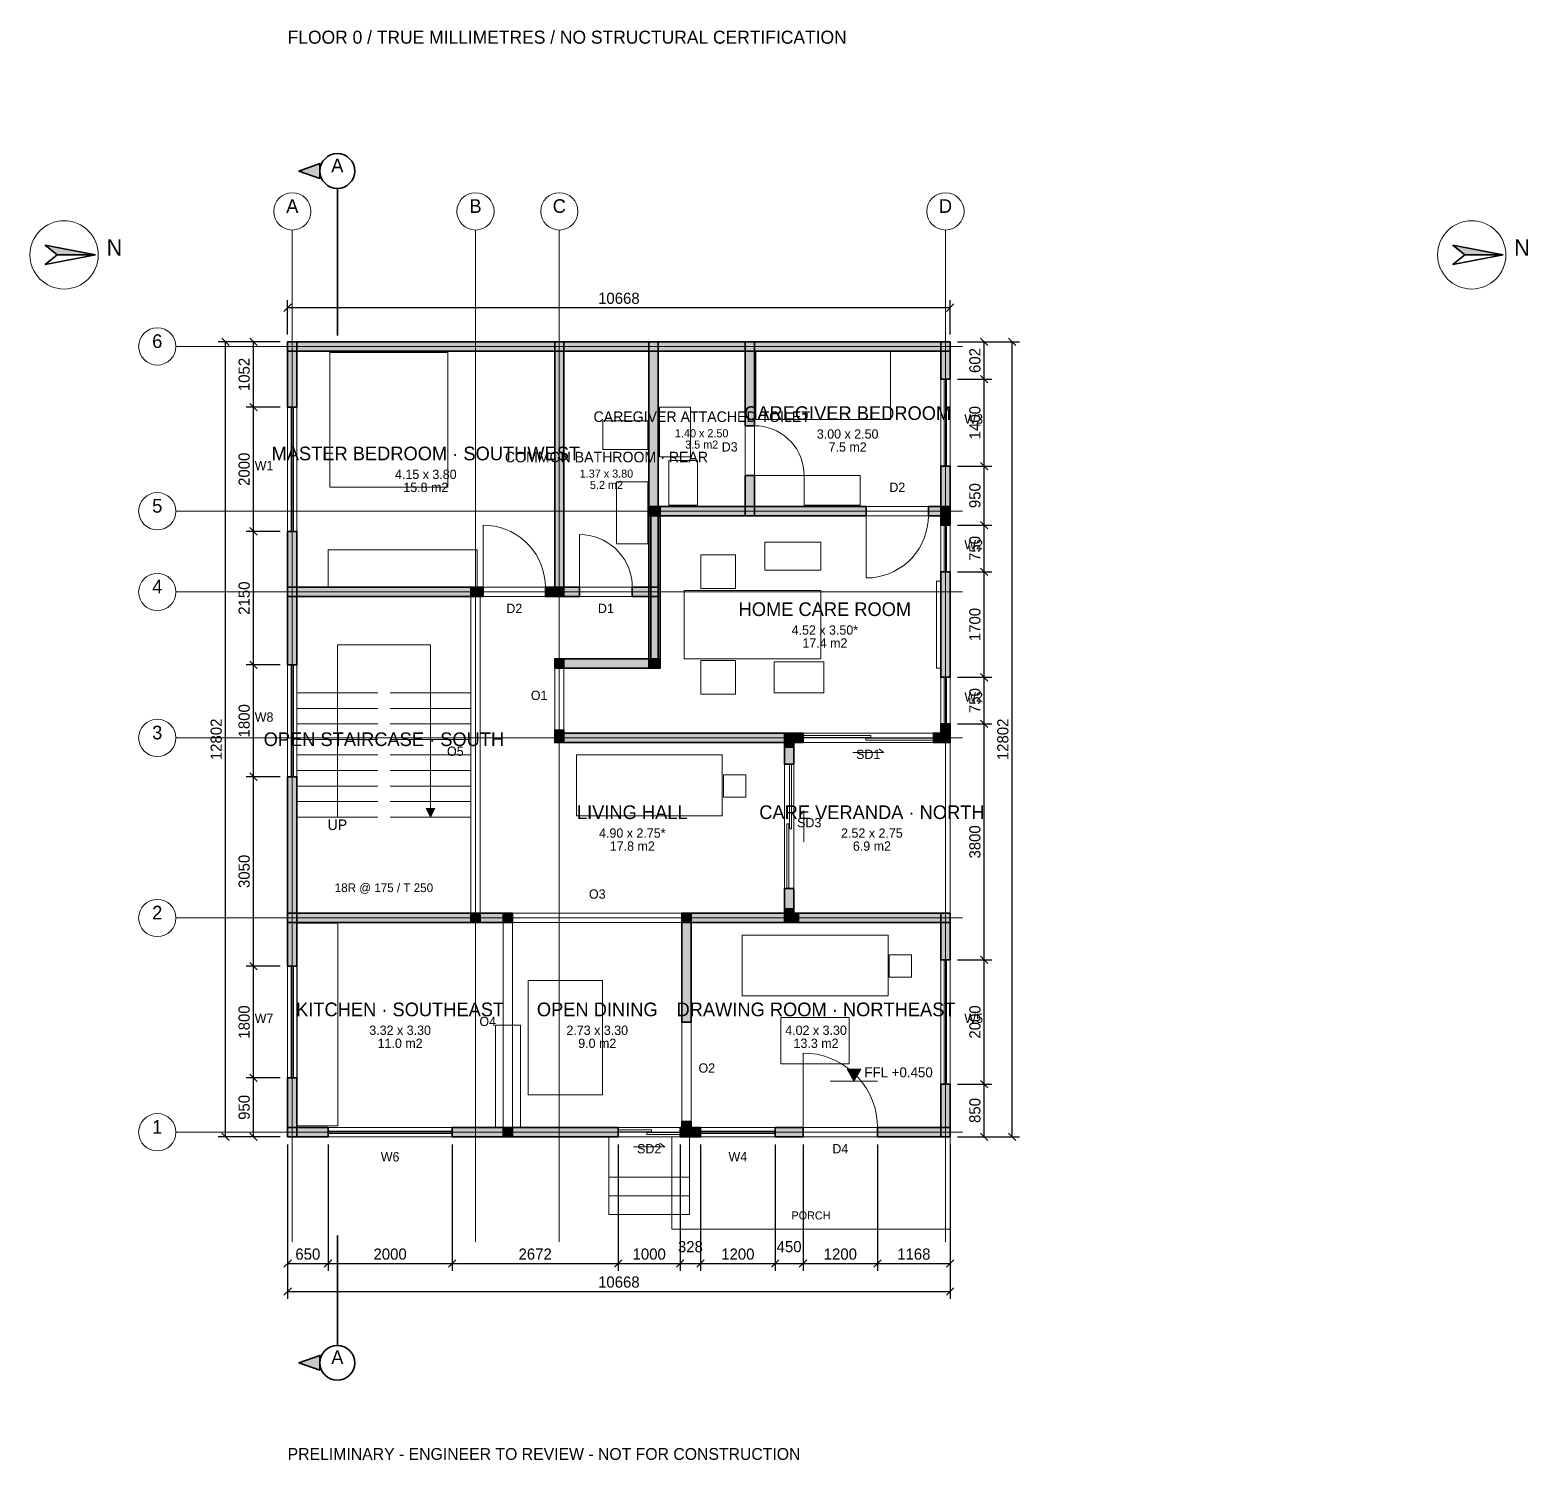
# Model space of a CAD drawing. Header units: millimetres. Extents: x -4150 to 56674, y -5203 to 17823.
# Drawn here: x -4150 to 19975, y -5203 to 17823 of the extents above; entities that cross this region are included whole.
import ezdxf
from ezdxf.enums import TextEntityAlignment as Align

# ---------------------------------------------------------------- set-up
doc = ezdxf.new("R2010")
doc.units = ezdxf.units.MM
for name, color, linetype, lineweight in [('A-ANNO', 7, 'Continuous', 18), ('A-DIMS', 7, 'Continuous', 13), ('A-DOOR', 3, 'Continuous', 18), ('A-EXT', 30, 'Continuous', 18), ('A-FLOR', 8, 'Continuous', 13), ('A-FURN', 8, 'Continuous', 13), ('A-GRID', 8, 'Continuous', 13), ('A-LEVL', 7, 'Continuous', 13), ('A-SECT', 1, 'Continuous', 35), ('A-STAIR', 7, 'Continuous', 18), ('A-TAGS', 1, 'Continuous', 13), ('A-WALL', 7, 'Continuous', 35), ('A-WIND', 4, 'Continuous', 18)]:
    doc.layers.add(name, color=color, linetype=linetype, lineweight=lineweight)
doc.dimstyles.new('FF-ARCH', dxfattribs={"dimtxt": 180, "dimasz": 90, "dimexe": 120, "dimexo": 120, "dimgap": 60, "dimtad": 1, "dimdec": 0, "dimtsz": 60, "dimcen": 2.5, "dimazin": 3, "dimtfac": 1, "dimtmove": 0, "dimatfit": 3})

msp = doc.modelspace()

# ---------------------------------------------------------------- hatches: boundary and pattern name
at = {"layer": 'A-LEVL'}
msp.add_hatch(color=7, dxfattribs=at).paths.add_polyline_path([(9008, 1090), (9228, 1090), (9118, 900)])
at = {"layer": 'A-SECT'}
for points in [[(520, 15672), (180, 15552), (520, 15432)], [(520, -3758), (180, -3638), (520, -3518)]]:
    msp.add_hatch(color=7, dxfattribs=at).paths.add_polyline_path(points)
at = {"layer": 'A-STAIR'}
msp.add_hatch(color=7, dxfattribs=at).paths.add_polyline_path([(2230, 5290), (2370, 5290), (2300, 5150)])
at = {"layer": 'A-WALL'}
for points in [[(-3094, 14202), (-3902.5, 14356), (-3710, 14202)], [(19574, 14202), (18765.5, 14356), (18958, 14202)], [(0, 12802), (150, 12802), (150, 11750), (0, 11750), (0, 12727), (0, 12802)], [(4375, 12802), (4450, 12802), (4450, 12652), (75, 12652), (0, 12652), (0, 12802), (4375, 12802)], [(4300, 12727), (4300, 12802), (4450, 12802), (4450, 8775), (4450, 8700), (4300, 8700), (4300, 12727)], [(5893, 12802), (5968, 12802), (5968, 12652), (4375, 12652), (4300, 12652), (4300, 12802), (5893, 12802)], [(5818, 12727), (5818, 12802), (5968, 12802), (5968, 10075), (5968, 10000), (5818, 10000), (5818, 12727)], [(7443, 12802), (7518, 12802), (7518, 12652), (5893, 12652), (5818, 12652), (5818, 12802), (7443, 12802)], [(7368, 12802), (7518, 12802), (7518, 11450), (7368, 11450), (7368, 12727), (7368, 12802)], [(10593, 12802), (10668, 12802), (10668, 12652), (7443, 12652), (7368, 12652), (7368, 12802), (10593, 12802)], [(10518, 12802), (10668, 12802), (10668, 12200), (10518, 12200), (10518, 12727), (10518, 12802)], [(7518, 10075), (7518, 10000), (7368, 10000), (7368, 10650), (7518, 10650), (7518, 10075)], [(10668, 10075), (10668, 10000), (10518, 10000), (10518, 10800), (10668, 10800), (10668, 10075)], [(5818, 10075), (5818, 10150), (5968, 10150), (5968, 8775), (5968, 8700), (5818, 8700), (5818, 10075)], [(5925, 10150), (6000, 10150), (6000, 10000), (5893, 10000), (5818, 10000), (5818, 10150), (5925, 10150)], [(5850, 10075), (5850, 10150), (6000, 10150), (6000, 7625), (6000, 7550), (5850, 7550), (5850, 10075)], [(7443, 10150), (7518, 10150), (7518, 10000), (5925, 10000), (5850, 10000), (5850, 10150), (7443, 10150)], [(7443, 10000), (7368, 10000), (7368, 10150), (9318, 10150), (9318, 10000), (7443, 10000)], [(10668, 10150), (10668, 10000), (10318, 10000), (10318, 10150), (10593, 10150), (10668, 10150)], [(10668, 10150), (10668, 9850), (10518, 9850), (10518, 10075), (10518, 10150), (10668, 10150)], [(150, 8775), (150, 8700), (0, 8700), (0, 9750), (150, 9750), (150, 8775)], [(10668, 7400), (10518, 7400), (10518, 9100), (10668, 9100), (10668, 7400)], [(0, 8850), (150, 8850), (150, 7600), (0, 7600), (0, 8775), (0, 8850)], [(3025, 8850), (3100, 8850), (3100, 8700), (75, 8700), (0, 8700), (0, 8850), (3025, 8850)], [(2950, 8850), (3100, 8850), (3100, 8700), (2950, 8700), (2950, 8775), (2950, 8850)], [(3025, 8700), (2950, 8700), (2950, 8850), (3150, 8850), (3150, 8700), (3025, 8700)], [(4450, 8850), (4450, 8700), (4150, 8700), (4150, 8850), (4375, 8850), (4450, 8850)], [(4375, 8700), (4300, 8700), (4300, 8850), (4700, 8850), (4700, 8700), (4375, 8700)], [(5968, 8850), (5968, 8700), (5550, 8700), (5550, 8850), (5893, 8850), (5968, 8850)], [(5818, 8775), (5818, 8850), (5968, 8850), (5968, 7625), (5968, 7550), (5818, 7550), (5818, 8775)], [(4300, 7700), (4450, 7700), (4450, 7550), (4300, 7550), (4300, 7625), (4300, 7700)], [(5893, 7700), (5968, 7700), (5968, 7550), (4375, 7550), (4300, 7550), (4300, 7700), (5893, 7700)], [(5925, 7700), (6000, 7700), (6000, 7550), (5893, 7550), (5818, 7550), (5818, 7700), (5925, 7700)], [(4450, 6425), (4450, 6350), (4300, 6350), (4300, 6550), (4450, 6550), (4450, 6425)], [(10668, 6350), (10518, 6350), (10518, 6650), (10668, 6650), (10668, 6425), (10668, 6350)], [(8075, 6500), (8150, 6500), (8150, 6350), (4375, 6350), (4300, 6350), (4300, 6500), (8075, 6500)], [(8000, 6425), (8000, 6500), (8150, 6500), (8150, 6350), (8150, 6275), (8000, 6275), (8000, 6425)], [(8150, 6500), (8225, 6500), (8225, 6350), (8075, 6350), (8000, 6350), (8000, 6500), (8150, 6500)], [(8000, 6425), (8150, 6425), (8150, 6000), (8000, 6000), (8000, 6350), (8000, 6425)], [(8150, 6350), (8075, 6350), (8075, 6500), (8300, 6500), (8300, 6350), (8150, 6350)], [(10668, 6500), (10668, 6350), (10400, 6350), (10400, 6500), (10593, 6500), (10668, 6500)], [(150, 3525), (150, 3450), (0, 3450), (0, 5800), (150, 5800), (150, 3525)], [(8150, 3600), (8150, 3525), (8000, 3525), (8000, 4000), (8150, 4000), (8150, 3600)], [(8000, 3600), (8000, 3675), (8150, 3675), (8150, 3525), (8150, 3450), (8000, 3450), (8000, 3600)], [(0, 3600), (150, 3600), (150, 2750), (0, 2750), (0, 3525), (0, 3600)], [(3025, 3600), (3100, 3600), (3100, 3450), (75, 3450), (0, 3450), (0, 3600), (3025, 3600)], [(3100, 3525), (3100, 3450), (2950, 3450), (2950, 3600), (3100, 3600), (3100, 3525)], [(3547, 3600), (3622, 3600), (3622, 3450), (3025, 3450), (2950, 3450), (2950, 3600), (3547, 3600)], [(3472, 3600), (3622, 3600), (3622, 3450), (3472, 3450), (3472, 3525), (3472, 3600)], [(3547, 3450), (3472, 3450), (3472, 3600), (3622, 3600), (3622, 3450), (3547, 3450)], [(6500, 3600), (6500, 3450), (6350, 3450), (6350, 3600), (6425, 3600), (6500, 3600)], [(6350, 3600), (6500, 3600), (6500, 1850), (6350, 1850), (6350, 3525), (6350, 3600)], [(8075, 3600), (8150, 3600), (8150, 3450), (6425, 3450), (6350, 3450), (6350, 3600), (8075, 3600)], [(8150, 3600), (8225, 3600), (8225, 3450), (8075, 3450), (8000, 3450), (8000, 3600), (8150, 3600)], [(10593, 3600), (10668, 3600), (10668, 3450), (8150, 3450), (8075, 3450), (8075, 3600), (10593, 3600)], [(10518, 3600), (10668, 3600), (10668, 2850), (10518, 2850), (10518, 3525), (10518, 3600)], [(150, 75), (150, 0), (0, 0), (0, 950), (150, 950), (150, 75)], [(10668, 75), (10668, 0), (10518, 0), (10518, 850), (10668, 850), (10668, 75)], [(6500, 75), (6500, 0), (6350, 0), (6350, 250), (6500, 250), (6500, 75)], [(75, 0), (0, 0), (0, 150), (650, 150), (650, 0), (75, 0)], [(3622, 150), (3622, 0), (2650, 0), (2650, 150), (3547, 150), (3622, 150)], [(3622, 75), (3622, 0), (3472, 0), (3472, 150), (3622, 150), (3622, 75)], [(3547, 0), (3472, 0), (3472, 150), (5322, 150), (5322, 0), (3547, 0)], [(6500, 150), (6500, 0), (6322, 0), (6322, 150), (6425, 150), (6500, 150)], [(6350, 0), (6350, 150), (6650, 150), (6650, 0), (6425, 0), (6350, 0)], [(7850, 0), (7850, 150), (8300, 150), (8300, 0), (7850, 0)], [(10668, 0), (9500, 0), (9500, 150), (10593, 150), (10668, 150), (10668, 0)]]:
    msp.add_hatch(color=7, dxfattribs=at).paths.add_polyline_path(points)

# ---------------------------------------------------------------- linework, layer by layer
at = {"layer": 'A-ANNO'}
for centre in [(-3600, 14202), (19068, 14202)]:
    msp.add_circle(centre, 550, dxfattribs=at)
at = {"layer": 'A-DOOR'}
for p, q in [((7518, 10650), (8318, 10650)), ((9318, 10000), (9318, 9000)), ((3150, 8850), (3150, 9850)), ((4700, 8850), (4700, 9700)), ((2950, 3600), (2950, 8700)), ((3100, 3600), (3100, 8700)), ((4300, 6550), (4300, 7550)), ((4450, 6550), (4450, 7550)), ((9100, 6190), (9600, 6190)), ((9600, 6190), (9520, 6250)), ((8310, 5250), (8250, 5170)), ((8310, 4750), (8310, 5250)), ((3472, 150), (3472, 3450)), ((3622, 3600), (6350, 3600)), ((3622, 3450), (6350, 3450)), ((3622, 150), (3622, 3450)), ((6350, 250), (6350, 1850)), ((6500, 250), (6500, 1850)), ((8300, 150), (8300, 1350)), ((5572, -160), (6072, -160)), ((6072, -160), (5992, -100))]:
    msp.add_line(p, q, dxfattribs=at)
for points in [[(7518, 11450), (7591.8, 11446.6), (7665, 11436.4), (7736.9, 11419.5), (7807, 11396), (7874.6, 11366.1), (7939.1, 11330.2), (8000.1, 11288.4), (8057, 11241.2), (8109.2, 11189), (8156.4, 11132.1), (8198.2, 11071.1), (8234.1, 11006.6), (8264, 10939), (8287.5, 10868.9), (8304.4, 10797), (8314.6, 10723.8), (8318, 10650)], [(10318, 10000), (10313.7, 9907.7), (10301, 9816.3), (10279.8, 9726.3), (10250.5, 9638.8), (10213.2, 9554.3), (10168.2, 9473.6), (10116, 9397.4), (10057, 9326.3), (9991.7, 9261), (9920.6, 9202), (9844.4, 9149.8), (9763.7, 9104.8), (9679.2, 9067.5), (9591.7, 9038.2), (9501.7, 9017), (9410.3, 9004.3), (9318, 9000)], [(4150, 8850), (4145.7, 8942.3), (4133, 9033.7), (4111.8, 9123.7), (4082.5, 9211.2), (4045.2, 9295.7), (4000.2, 9376.4), (3948, 9452.6), (3889, 9523.7), (3823.7, 9589), (3752.6, 9648), (3676.4, 9700.2), (3595.7, 9745.2), (3511.2, 9782.5), (3423.7, 9811.8), (3333.7, 9833), (3242.3, 9845.7), (3150, 9850)], [(5550, 8850), (5546.4, 8928.4), (5535.5, 9006.2), (5517.6, 9082.6), (5492.6, 9157.1), (5460.9, 9228.9), (5422.7, 9297.5), (5378.3, 9362.2), (5328.2, 9422.6), (5272.6, 9478.2), (5212.2, 9528.3), (5147.5, 9572.7), (5078.9, 9610.9), (5007.1, 9642.6), (4932.6, 9667.6), (4856.2, 9685.5), (4778.4, 9696.4), (4700, 9700)], [(9500, 150), (9494.9, 260.7), (9479.6, 370.5), (9454.2, 478.4), (9419, 583.5), (9374.2, 684.9), (9320.3, 781.7), (9257.6, 873.2), (9186.8, 958.4), (9108.4, 1036.8), (9023.2, 1107.6), (8931.7, 1170.3), (8834.9, 1224.2), (8733.5, 1269), (8628.4, 1304.2), (8520.5, 1329.6), (8410.7, 1344.9), (8300, 1350)]]:
    msp.add_lwpolyline(points, dxfattribs=at)
for points in [[(8300, 6431), (9390, 6431), (9390, 6463), (8300, 6463)], [(9310, 6387), (10400, 6387), (10400, 6419), (9310, 6419)], [(8113, 4960), (8113, 6000), (8081, 6000), (8081, 4960)], [(8069, 4000), (8069, 5040), (8037, 5040), (8037, 4000)], [(5322, 81), (5862, 81), (5862, 113), (5322, 113)], [(5782, 37), (6322, 37), (6322, 69), (5782, 69)]]:
    msp.add_lwpolyline(points, close=True, dxfattribs=at)
at = {"layer": 'A-EXT'}
msp.add_lwpolyline([(6187, -1488), (10668, -1488), (10668, 0), (6187, 0)], close=True, dxfattribs=at)
at = {"layer": 'A-FLOR'}
for points in [[(3472, 0), (150, 0), (75, 0), (0, 0), (0, 150), (0, 3450), (0, 3525), (0, 3600), (0, 8700), (0, 8775), (0, 8850), (0, 12652), (0, 12727), (0, 12802), (150, 12802), (4300, 12802), (4375, 12802), (4450, 12802), (5818, 12802), (5893, 12802), (5968, 12802), (7368, 12802), (7443, 12802), (7518, 12802), (10518, 12802), (10593, 12802), (10668, 12802), (10668, 12652), (10668, 10150), (10668, 10075), (10668, 10000), (10668, 6500), (10668, 6425), (10668, 6350), (10668, 3600), (10668, 3450), (10668, 150), (10668, 75), (10668, 0), (10518, 0), (6500, 0), (6425, 0), (6350, 0), (3622, 0), (3547, 0), (3472, 0)], [(150, 8850), (4300, 8850), (4300, 12652), (150, 12652)], [(4450, 8850), (5818, 8850), (5818, 12652), (4450, 12652)], [(5968, 10150), (7368, 10150), (7368, 12652), (5968, 12652)], [(7518, 10150), (10518, 10150), (10518, 12652), (7518, 12652)], [(4450, 6500), (10518, 6500), (10518, 10000), (6000, 10000), (6000, 7550), (4450, 7550)], [(150, 3600), (2950, 3600), (2950, 8700), (150, 8700)], [(3100, 3600), (8000, 3600), (8000, 6350), (4300, 6350), (4300, 7700), (5818, 7700), (5818, 8700), (3100, 8700)], [(8150, 3600), (10668, 3600), (10668, 6350), (8150, 6350)], [(150, 150), (3472, 150), (3472, 3450), (150, 3450)], [(3622, 150), (6350, 150), (6350, 3450), (3622, 3450)], [(6500, 150), (10518, 150), (10518, 3450), (6500, 3450)]]:
    msp.add_lwpolyline(points, close=True, dxfattribs=at)
at = {"layer": 'A-FURN'}
for points in [[(2580, 10462), (2580, 12632), (680, 12632), (680, 10462)], [(9708, 11552), (9708, 12652), (7538, 12652), (7538, 11552)], [(6488, 10952), (6488, 11752), (5988, 11752), (5988, 10952)], [(5798, 11070), (5798, 11530), (5078, 11530), (5078, 11070)], [(6598, 10170), (6598, 10890), (6138, 10890), (6138, 10170)], [(9218, 10170), (9218, 10650), (8318, 10650), (8318, 10170)], [(5798, 9550), (5798, 10550), (5298, 10550), (5298, 9550)], [(3050, 8850), (3050, 9450), (650, 9450), (650, 8850)], [(8584, 9125), (8584, 9575), (7684, 9575), (7684, 9125)], [(7214, 8830), (7214, 9370), (6654, 9370), (6654, 8830)], [(10518, 7550), (10518, 8950), (10448, 8950), (10448, 7550)], [(8584, 7700), (8584, 8800), (6384, 8800), (6384, 7700)], [(7214, 7130), (7214, 7670), (6654, 7670), (6654, 7130)], [(8634, 7150), (8634, 7650), (7834, 7650), (7834, 7150)], [(7000, 5170), (7000, 6150), (4650, 6150), (4650, 5170)], [(7380, 5470), (7380, 5830), (7020, 5830), (7020, 5470)], [(810, 180), (810, 3440), (155, 3440), (155, 180)], [(9668, 2270), (9668, 3250), (7318, 3250), (7318, 2270)], [(10048, 2570), (10048, 2930), (9688, 2930), (9688, 2570)], [(5072, 680), (5072, 2520), (3872, 2520), (3872, 680)], [(3347, 1800), (3747, 1800), (3747, 150), (3347, 150)], [(9043, 1175), (9043, 1925), (7943, 1925), (7943, 1175)]]:
    msp.add_lwpolyline(points, close=True, dxfattribs=at)
at = {"layer": 'A-GRID'}
for p, q in [((75, -1688), (75, 14602)), ((3025, -1688), (3025, 14602)), ((4375, -1688), (4375, 14602)), ((10593, -1688), (10593, 14602)), ((-1800, 12727), (10868, 12727)), ((-1800, 10075), (10868, 10075)), ((-1800, 8775), (10868, 8775)), ((-1800, 6425), (10868, 6425)), ((-1800, 3525), (10868, 3525)), ((-1800, 75), (10868, 75))]:
    msp.add_line(p, q, dxfattribs=at)
for centre in [(75, 14902), (3025, 14902), (4375, 14902), (10593, 14902), (-2100, 12727), (-2100, 10075), (-2100, 8775), (-2100, 6425), (-2100, 3525), (-2100, 75)]:
    msp.add_circle(centre, 300, dxfattribs=at)
at = {"layer": 'A-LEVL'}
msp.add_line((8738, 900), (9498, 900), dxfattribs=at)
msp.add_lwpolyline([(9008, 1090), (9228, 1090), (9118, 900)], close=True, dxfattribs=at)
at = {"layer": 'A-SECT'}
for p, q in [((800, 14972), (800, 15272)), ((800, 12902), (800, 14972)), ((800, -1588), (800, -3058)), ((800, -3058), (800, -3358))]:
    msp.add_line(p, q, dxfattribs=at)
for points in [[(520, 15672), (180, 15552), (520, 15432)], [(520, -3758), (180, -3638), (520, -3518)]]:
    msp.add_lwpolyline(points, close=True, dxfattribs=at)
for centre in [(800, 15552), (800, -3638)]:
    msp.add_circle(centre, 280, dxfattribs=at)
at = {"layer": 'A-STAIR'}
for p, q in [((150, 7150), (1450, 7150)), ((1650, 7150), (2950, 7150)), ((150, 6900), (1450, 6900)), ((1650, 6900), (2950, 6900)), ((150, 6650), (1450, 6650)), ((1650, 6650), (2950, 6650)), ((150, 6400), (1450, 6400)), ((1650, 6400), (2950, 6400)), ((150, 6150), (1450, 6150)), ((1650, 6150), (2950, 6150)), ((150, 5900), (1450, 5900)), ((1650, 5900), (2950, 5900)), ((150, 5650), (1450, 5650)), ((1650, 5650), (2950, 5650)), ((150, 5400), (1450, 5400)), ((1650, 5400), (2950, 5400)), ((150, 5150), (1450, 5150)), ((1650, 5150), (2950, 5150))]:
    msp.add_line(p, q, dxfattribs=at)
msp.add_lwpolyline([(800, 5150), (800, 7925), (2300, 7925), (2300, 5150)], dxfattribs=at)
for points in [[(2230, 5290), (2370, 5290), (2300, 5150)], [(5172, -650), (6472, -650), (6472, 0), (5172, 0)], [(5172, -950), (6472, -950), (6472, -650), (5172, -650)], [(5172, -1250), (6472, -1250), (6472, -950), (5172, -950)]]:
    msp.add_lwpolyline(points, close=True, dxfattribs=at)
at = {"layer": 'A-WALL'}
for points in [[(-3094, 14202), (-3902.5, 14356), (-3710, 14202)], [(19574, 14202), (18765.5, 14356), (18958, 14202)], [(-3094, 14202), (-3902.5, 14048), (-3710, 14202)], [(19574, 14202), (18765.5, 14048), (18958, 14202)], [(0, 12802), (150, 12802), (150, 11750), (0, 11750), (0, 12727), (0, 12802)], [(4375, 12802), (4450, 12802), (4450, 12652), (75, 12652), (0, 12652), (0, 12802), (4375, 12802)], [(4300, 12727), (4300, 12802), (4450, 12802), (4450, 8775), (4450, 8700), (4300, 8700), (4300, 12727)], [(5893, 12802), (5968, 12802), (5968, 12652), (4375, 12652), (4300, 12652), (4300, 12802), (5893, 12802)], [(5818, 12727), (5818, 12802), (5968, 12802), (5968, 10075), (5968, 10000), (5818, 10000), (5818, 12727)], [(7443, 12802), (7518, 12802), (7518, 12652), (5893, 12652), (5818, 12652), (5818, 12802), (7443, 12802)], [(7368, 12802), (7518, 12802), (7518, 11450), (7368, 11450), (7368, 12727), (7368, 12802)], [(10593, 12802), (10668, 12802), (10668, 12652), (7443, 12652), (7368, 12652), (7368, 12802), (10593, 12802)], [(10518, 12802), (10668, 12802), (10668, 12200), (10518, 12200), (10518, 12727), (10518, 12802)], [(7518, 10075), (7518, 10000), (7368, 10000), (7368, 10650), (7518, 10650), (7518, 10075)], [(10668, 10075), (10668, 10000), (10518, 10000), (10518, 10800), (10668, 10800), (10668, 10075)], [(5818, 10075), (5818, 10150), (5968, 10150), (5968, 8775), (5968, 8700), (5818, 8700), (5818, 10075)], [(5925, 10150), (6000, 10150), (6000, 10000), (5893, 10000), (5818, 10000), (5818, 10150), (5925, 10150)], [(5850, 10075), (5850, 10150), (6000, 10150), (6000, 7625), (6000, 7550), (5850, 7550), (5850, 10075)], [(7443, 10150), (7518, 10150), (7518, 10000), (5925, 10000), (5850, 10000), (5850, 10150), (7443, 10150)], [(7443, 10000), (7368, 10000), (7368, 10150), (9318, 10150), (9318, 10000), (7443, 10000)], [(10668, 10150), (10668, 10000), (10318, 10000), (10318, 10150), (10593, 10150), (10668, 10150)], [(10668, 10150), (10668, 9850), (10518, 9850), (10518, 10075), (10518, 10150), (10668, 10150)], [(150, 8775), (150, 8700), (0, 8700), (0, 9750), (150, 9750), (150, 8775)], [(10668, 7400), (10518, 7400), (10518, 9100), (10668, 9100), (10668, 7400)], [(0, 8850), (150, 8850), (150, 7600), (0, 7600), (0, 8775), (0, 8850)], [(3025, 8850), (3100, 8850), (3100, 8700), (75, 8700), (0, 8700), (0, 8850), (3025, 8850)], [(2950, 8850), (3100, 8850), (3100, 8700), (2950, 8700), (2950, 8775), (2950, 8850)], [(3025, 8700), (2950, 8700), (2950, 8850), (3150, 8850), (3150, 8700), (3025, 8700)], [(4450, 8850), (4450, 8700), (4150, 8700), (4150, 8850), (4375, 8850), (4450, 8850)], [(4375, 8700), (4300, 8700), (4300, 8850), (4700, 8850), (4700, 8700), (4375, 8700)], [(5968, 8850), (5968, 8700), (5550, 8700), (5550, 8850), (5893, 8850), (5968, 8850)], [(5818, 8775), (5818, 8850), (5968, 8850), (5968, 7625), (5968, 7550), (5818, 7550), (5818, 8775)], [(4300, 7700), (4450, 7700), (4450, 7550), (4300, 7550), (4300, 7625), (4300, 7700)], [(5893, 7700), (5968, 7700), (5968, 7550), (4375, 7550), (4300, 7550), (4300, 7700), (5893, 7700)], [(5925, 7700), (6000, 7700), (6000, 7550), (5893, 7550), (5818, 7550), (5818, 7700), (5925, 7700)], [(4450, 6425), (4450, 6350), (4300, 6350), (4300, 6550), (4450, 6550), (4450, 6425)], [(10668, 6350), (10518, 6350), (10518, 6650), (10668, 6650), (10668, 6425), (10668, 6350)], [(8075, 6500), (8150, 6500), (8150, 6350), (4375, 6350), (4300, 6350), (4300, 6500), (8075, 6500)], [(8000, 6425), (8000, 6500), (8150, 6500), (8150, 6350), (8150, 6275), (8000, 6275), (8000, 6425)], [(8150, 6500), (8225, 6500), (8225, 6350), (8075, 6350), (8000, 6350), (8000, 6500), (8150, 6500)], [(8000, 6425), (8150, 6425), (8150, 6000), (8000, 6000), (8000, 6350), (8000, 6425)], [(8150, 6350), (8075, 6350), (8075, 6500), (8300, 6500), (8300, 6350), (8150, 6350)], [(10668, 6500), (10668, 6350), (10400, 6350), (10400, 6500), (10593, 6500), (10668, 6500)], [(150, 3525), (150, 3450), (0, 3450), (0, 5800), (150, 5800), (150, 3525)], [(8150, 3600), (8150, 3525), (8000, 3525), (8000, 4000), (8150, 4000), (8150, 3600)], [(8000, 3600), (8000, 3675), (8150, 3675), (8150, 3525), (8150, 3450), (8000, 3450), (8000, 3600)], [(0, 3600), (150, 3600), (150, 2750), (0, 2750), (0, 3525), (0, 3600)], [(3025, 3600), (3100, 3600), (3100, 3450), (75, 3450), (0, 3450), (0, 3600), (3025, 3600)], [(3100, 3525), (3100, 3450), (2950, 3450), (2950, 3600), (3100, 3600), (3100, 3525)], [(3547, 3600), (3622, 3600), (3622, 3450), (3025, 3450), (2950, 3450), (2950, 3600), (3547, 3600)], [(3472, 3600), (3622, 3600), (3622, 3450), (3472, 3450), (3472, 3525), (3472, 3600)], [(3547, 3450), (3472, 3450), (3472, 3600), (3622, 3600), (3622, 3450), (3547, 3450)], [(6500, 3600), (6500, 3450), (6350, 3450), (6350, 3600), (6425, 3600), (6500, 3600)], [(6350, 3600), (6500, 3600), (6500, 1850), (6350, 1850), (6350, 3525), (6350, 3600)], [(8075, 3600), (8150, 3600), (8150, 3450), (6425, 3450), (6350, 3450), (6350, 3600), (8075, 3600)], [(8150, 3600), (8225, 3600), (8225, 3450), (8075, 3450), (8000, 3450), (8000, 3600), (8150, 3600)], [(10593, 3600), (10668, 3600), (10668, 3450), (8150, 3450), (8075, 3450), (8075, 3600), (10593, 3600)], [(10518, 3600), (10668, 3600), (10668, 2850), (10518, 2850), (10518, 3525), (10518, 3600)], [(150, 75), (150, 0), (0, 0), (0, 950), (150, 950), (150, 75)], [(10668, 75), (10668, 0), (10518, 0), (10518, 850), (10668, 850), (10668, 75)], [(6500, 75), (6500, 0), (6350, 0), (6350, 250), (6500, 250), (6500, 75)], [(75, 0), (0, 0), (0, 150), (650, 150), (650, 0), (75, 0)], [(3622, 150), (3622, 0), (2650, 0), (2650, 150), (3547, 150), (3622, 150)], [(3622, 75), (3622, 0), (3472, 0), (3472, 150), (3622, 150), (3622, 75)], [(3547, 0), (3472, 0), (3472, 150), (5322, 150), (5322, 0), (3547, 0)], [(6500, 150), (6500, 0), (6322, 0), (6322, 150), (6425, 150), (6500, 150)], [(6350, 0), (6350, 150), (6650, 150), (6650, 0), (6425, 0), (6350, 0)], [(7850, 0), (7850, 150), (8300, 150), (8300, 0), (7850, 0)], [(10668, 0), (9500, 0), (9500, 150), (10593, 150), (10668, 150), (10668, 0)]]:
    msp.add_lwpolyline(points, close=True, dxfattribs=at)
at = {"layer": 'A-WIND'}
for p, q in [((10518, 10800), (10518, 12200)), ((10668, 12200), (10518, 12200)), ((10575, 10800), (10575, 12200)), ((10611, 10800), (10611, 12200)), ((10668, 10800), (10668, 12200)), ((0, 9750), (0, 11750)), ((0, 11750), (150, 11750)), ((57, 9750), (57, 11750)), ((93, 9750), (93, 11750)), ((150, 9750), (150, 11750)), ((10668, 10800), (10518, 10800)), ((0, 9750), (150, 9750)), ((10518, 9100), (10518, 9850)), ((10668, 9850), (10518, 9850)), ((10575, 9100), (10575, 9850)), ((10611, 9100), (10611, 9850)), ((10668, 9100), (10668, 9850)), ((10668, 9100), (10518, 9100)), ((0, 5800), (0, 7600)), ((0, 7600), (150, 7600)), ((57, 5800), (57, 7600)), ((93, 5800), (93, 7600)), ((150, 5800), (150, 7600)), ((10518, 6650), (10518, 7400)), ((10668, 7400), (10518, 7400)), ((10575, 6650), (10575, 7400)), ((10611, 6650), (10611, 7400)), ((10668, 6650), (10668, 7400)), ((10668, 6650), (10518, 6650)), ((0, 5800), (150, 5800)), ((0, 950), (0, 2750)), ((0, 2750), (150, 2750)), ((57, 950), (57, 2750)), ((93, 950), (93, 2750)), ((150, 950), (150, 2750)), ((10518, 850), (10518, 2850)), ((10668, 2850), (10518, 2850)), ((10575, 850), (10575, 2850)), ((10611, 850), (10611, 2850)), ((10668, 850), (10668, 2850)), ((0, 950), (150, 950)), ((10668, 850), (10518, 850)), ((650, 150), (2650, 150)), ((650, 0), (650, 150)), ((650, 93), (2650, 93)), ((650, 57), (2650, 57)), ((650, 0), (2650, 0)), ((2650, 0), (2650, 150)), ((6650, 150), (7850, 150)), ((6650, 0), (6650, 150)), ((6650, 93), (7850, 93)), ((6650, 57), (7850, 57)), ((6650, 0), (7850, 0)), ((7850, 0), (7850, 150))]:
    msp.add_line(p, q, dxfattribs=at)

# ---------------------------------------------------------------- texts
at = {"layer": 'A-ANNO'}
for s, height, p in [('FLOOR 0 / TRUE MILLIMETRES / NO STRUCTURAL CERTIFICATION', 210, (0, 17602)), ('PRELIMINARY - ENGINEER TO REVIEW - NOT FOR CONSTRUCTION', 190, (0, -5200))]:
    msp.add_text(s, height=height, dxfattribs=at).set_placement(p)
for s, height, p in [('N', 260, (-2790, 14112)), ('N', 260, (19878, 14112)), ('CAREGIVER ATTACHED TOILET', 170, (6668, 11460.5)), ('CAREGIVER BEDROOM', 220, (9018, 11478)), ('1.40 x 2.50', 130, (6668, 11225.5)), ('3.00 x 2.50', 150, (9018, 11198.5)), ('MASTER BEDROOM · SOUTHWEST', 220, (2225, 10828)), ('3.5 m2', 130, (6668, 11043.5)), ('7.5 m2', 150, (9018, 10988.5)), ('COMMON BATHROOM · REAR', 170, (5134, 10810.5)), ('4.15 x 3.80', 150, (2225, 10548.5)), ('1.37 x 3.80', 130, (5134, 10575.5)), ('15.8 m2', 150, (2225, 10338.5)), ('5.2 m2', 130, (5134, 10393.5)), ('HOME CARE ROOM', 220, (8651.4, 8321.1)), ('4.52 x 3.50*', 150, (8651.4, 8041.6)), ('17.4 m2', 150, (8651.4, 7831.6)), ('OPEN STAIRCASE · SOUTH', 220, (1550, 6227)), ('LIVING HALL', 220, (5550, 5052)), ('CARE VERANDA · NORTH', 220, (9409, 5052)), ('4.90 x 2.75*', 150, (5550, 4772.5)), ('2.52 x 2.75', 150, (9409, 4772.5)), ('17.8 m2', 150, (5550, 4562.5)), ('6.9 m2', 150, (9409, 4562.5)), ('KITCHEN · SOUTHEAST', 220, (1811, 1877)), ('OPEN DINING', 220, (4986, 1877)), ('DRAWING ROOM · NORTHEAST', 220, (8509, 1877)), ('3.32 x 3.30', 150, (1811, 1597.5)), ('2.73 x 3.30', 150, (4986, 1597.5)), ('4.02 x 3.30', 150, (8509, 1597.5)), ('11.0 m2', 150, (1811, 1387.5)), ('9.0 m2', 150, (4986, 1387.5)), ('13.3 m2', 150, (8509, 1387.5))]:
    msp.add_text(s, height=height, dxfattribs=at).set_placement(p, align=Align.BOTTOM_CENTER)
at = {"layer": 'A-EXT'}
msp.add_text('PORCH', height=130, dxfattribs=at).set_placement((8427.5, -1368), align=Align.BOTTOM_CENTER)
at = {"layer": 'A-GRID'}
for s, p in [('A', (75, 14812)), ('B', (3025, 14812)), ('C', (4375, 14812)), ('D', (10593, 14812)), ('6', (-2100, 12637)), ('5', (-2100, 9985)), ('4', (-2100, 8685)), ('3', (-2100, 6335)), ('2', (-2100, 3435)), ('1', (-2100, -15))]:
    msp.add_text(s, height=220, dxfattribs=at).set_placement(p, align=Align.BOTTOM_CENTER)
at = {"layer": 'A-LEVL'}
msp.add_text('FFL +0.450', height=160, dxfattribs=at).set_placement((9288, 960))
at = {"layer": 'A-SECT'}
for p in [(800, 15467), (800, -3723)]:
    msp.add_text('A', height=220, dxfattribs=at).set_placement(p, align=Align.BOTTOM_CENTER)
at = {"layer": 'A-STAIR'}
for s, height, p in [('UP', 170, (800, 4890)), ('18R @ 175 / T 250', 140, (1550, 3900))]:
    msp.add_text(s, height=height, dxfattribs=at).set_placement(p, align=Align.BOTTOM_CENTER)
at = {"layer": 'A-TAGS'}
for s, p in [('W3', (11048, 11440)), ('D3', (7118, 10990)), ('W1', (-380, 10690)), ('D2', (9818, 10340)), ('W2', (11048, 9415)), ('D2', (3650, 8390)), ('D1', (5125, 8390)), ('O1', (4050, 6990)), ('W2', (11048, 6965)), ('W8', (-380, 6640)), ('O5', (2700, 6090)), ('SD1', (9350, 6040)), ('SD3', (8400, 4940)), ('O3', (4986, 3790)), ('W7', (-380, 1790)), ('O4', (3222, 1740)), ('W5', (11048, 1790)), ('O2', (6750, 990)), ('SD2', (5822, -310)), ('D4', (8900, -310)), ('W6', (1650, -440)), ('W4', (7250, -440))]:
    msp.add_text(s, height=150, dxfattribs=at).set_placement(p, align=Align.BOTTOM_CENTER)

# ---------------------------------------------------------------- dimensions: what is measured, and where the dimension line sits
at = {"layer": 'A-DIMS'}
for base, p1, p2 in [((0, 13352), (0, 12802), (10668, 12802)), ((0, -2038), (0, 0), (650, 0)), ((0, -2488), (0, 0), (10668, 0)), ((650, -2038), (650, 0), (2650, 0)), ((2650, -2038), (2650, 0), (5322, 0)), ((5322, -2038), (5322, 0), (6322, 0)), ((6322, -2038), (6322, 0), (6650, 0)), ((6650, -2038), (6650, 0), (7850, 0)), ((7850, -2038), (7850, 0), (8300, 0)), ((8300, -2038), (8300, 0), (9500, 0)), ((9500, -2038), (9500, 0), (10668, 0))]:
    msp.add_linear_dim(base=base, p1=p1, p2=p2, dimstyle='FF-ARCH', dxfattribs=at).render()
for base, p1, p2 in [((-1000, 0), (0, 0), (0, 12802)), ((-550, 11750), (0, 11750), (0, 12802)), ((11218, 12200), (10668, 12200), (10668, 12802)), ((11668, 0), (10668, 0), (10668, 12802)), ((11218, 10800), (10668, 10800), (10668, 12200)), ((-550, 9750), (0, 9750), (0, 11750)), ((11218, 9850), (10668, 9850), (10668, 10800)), ((11218, 9100), (10668, 9100), (10668, 9850)), ((-550, 7600), (0, 7600), (0, 9750)), ((11218, 7400), (10668, 7400), (10668, 9100)), ((-550, 5800), (0, 5800), (0, 7600)), ((11218, 6650), (10668, 6650), (10668, 7400)), ((11218, 2850), (10668, 2850), (10668, 6650)), ((-550, 2750), (0, 2750), (0, 5800)), ((11218, 850), (10668, 850), (10668, 2850)), ((-550, 950), (0, 950), (0, 2750)), ((-550, 0), (0, 0), (0, 950)), ((11218, 0), (10668, 0), (10668, 850))]:
    msp.add_linear_dim(base=base, p1=p1, p2=p2, angle=90, dimstyle='FF-ARCH', dxfattribs=at).render()

doc.saveas('drawing.dxf')
